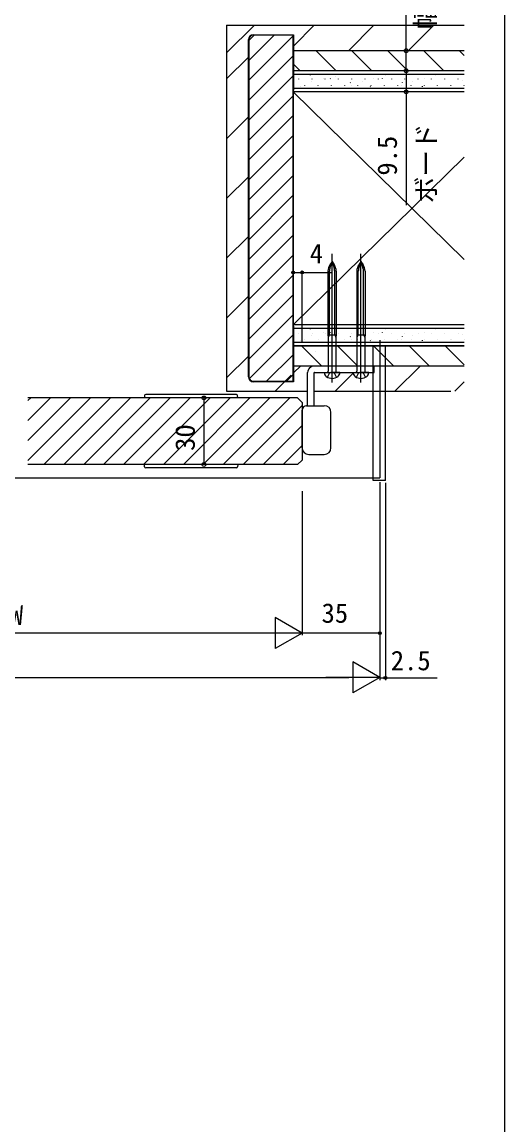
# Model space of a CAD drawing. Units: millimetres, scale not verified. Extents: x -525 to 525, y -783 to 780.
# Drawn here: x 307.5 to 525, y -17.4 to 479.8 of the extents above; entities that cross this region are included whole.
import ezdxf
from ezdxf.enums import TextEntityAlignment as Align

# ---------------------------------------------------------------- set-up
doc = ezdxf.new("R2010")
doc.units = ezdxf.units.MM
doc.header["$LTSCALE"] = 4
for name, color, linetype in [('0-3_YKK_12', 2, 'Continuous'), ('0-4_YKK_13', 4, 'Continuous'), ('0-5_YKK_D', 6, 'Continuous'), ('0-6_YKK_ZWAK', 7, 'Continuous'), ('0-7_YSS_K', 3, 'Continuous'), ('0-8_YSS_KE', 3, 'Continuous')]:
    doc.layers.add(name, color=color, linetype=linetype)
doc.styles.add('ＭＳ ゴシック', font='')
doc.styles.get('ＭＳ ゴシック').set_extended_font_data('MS Gothic')

msp = doc.modelspace()

# ---------------------------------------------------------------- linework, layer by layer
at = {"layer": '0-3_YKK_12'}
for p, q in [((468.623, 336.341), (468.623, 274.341)), ((431.623, 310.345), (310.123, 310.344)), ((310.123, 309.111), (311.356, 310.344)), ((310.123, 300.131), (320.336, 310.344)), ((310.123, 291.15), (329.317, 310.344)), ((310.123, 282.17), (338.297, 310.344)), ((317.277, 280.344), (347.277, 310.344)), ((326.257, 280.344), (356.258, 310.344)), ((335.238, 280.344), (365.238, 310.344)), ((344.218, 280.344), (374.218, 310.344)), ((353.198, 280.344), (383.199, 310.344)), ((362.179, 280.344), (392.179, 310.345)), ((371.159, 280.344), (401.159, 310.345)), ((380.139, 280.344), (410.14, 310.345)), ((389.12, 280.345), (419.12, 310.345)), ((398.1, 280.345), (428.1, 310.345)), ((431.623, 310.345), (433.623, 308.345)), ((433.623, 308.345), (433.623, 282.345)), ((407.08, 280.345), (433.623, 306.887)), ((416.061, 280.345), (433.623, 297.907)), ((425.041, 280.345), (433.623, 288.927)), ((431.623, 280.345), (310.123, 280.344)), ((431.623, 280.345), (433.623, 282.345)), ((-77.377, 274.339), (468.623, 274.341))]:
    msp.add_line(p, q, dxfattribs=at)
at = {"layer": '0-4_YKK_13'}
for p, q in [((447.123, 317.228), (447.123, 375.364)), ((460.123, 317.228), (460.123, 375.364)), ((447.123, 371.831), (446.166, 370.348)), ((447.123, 371.831), (446.193, 368.922)), ((447.123, 371.831), (448.079, 370.348)), ((447.123, 371.831), (448.053, 368.922)), ((460.123, 371.831), (459.166, 370.348)), ((460.123, 371.831), (459.193, 368.922)), ((460.123, 371.831), (461.079, 370.348)), ((460.123, 371.831), (461.053, 368.922)), ((445.223, 367.518), (445.223, 338.831)), ((445.918, 338.831), (445.918, 367.44)), ((448.328, 338.831), (448.328, 367.44)), ((449.023, 367.518), (449.023, 338.831)), ((458.223, 367.518), (458.223, 338.831)), ((458.918, 338.831), (458.918, 367.44)), ((461.328, 338.831), (461.328, 367.44)), ((462.023, 367.518), (462.023, 338.831)), ((445.223, 338.831), (449.023, 338.831)), ((445.223, 338.831), (445.353, 337.532)), ((445.918, 338.831), (445.353, 337.532)), ((448.328, 338.831), (448.892, 337.532)), ((449.023, 338.831), (448.892, 337.532)), ((458.223, 338.831), (462.023, 338.831)), ((458.223, 338.831), (458.353, 337.532)), ((458.918, 338.831), (458.353, 337.532)), ((461.328, 338.831), (461.892, 337.532)), ((462.023, 338.831), (461.892, 337.532)), ((445.353, 337.532), (445.353, 322.331)), ((448.892, 337.532), (448.892, 322.32)), ((458.353, 337.532), (458.353, 322.331)), ((461.892, 337.532), (461.892, 322.32)), ((465.623, 273.141), (465.623, 333.841)), ((471.123, 273.141), (471.123, 333.841)), ((439.223, 324.841), (466.123, 324.841)), ((447.123, 318.881), (447.123, 327.801)), ((460.123, 318.881), (460.123, 327.801)), ((466.123, 321.841), (466.123, 324.841)), ((436.123, 306.841), (436.123, 321.741)), ((439.123, 306.841), (439.123, 321.741)), ((439.152, 321.812), (439.223, 321.841)), ((439.223, 321.841), (466.123, 321.841)), ((443.623, 321.841), (447.123, 321.841)), ((443.623, 321.811), (443.623, 321.831)), ((445.073, 319.638), (445.978, 321.469)), ((447.123, 322.078), (445.978, 321.469)), ((447.123, 322.078), (448.268, 321.469)), ((450.623, 321.83), (447.123, 321.83)), ((449.173, 319.638), (448.268, 321.469)), ((450.623, 321.811), (450.623, 321.831)), ((456.623, 321.841), (460.123, 321.841)), ((456.623, 321.811), (456.623, 321.831)), ((458.073, 319.638), (458.978, 321.469)), ((460.123, 322.078), (458.978, 321.469)), ((460.123, 322.078), (461.268, 321.469)), ((463.623, 321.83), (460.123, 321.83)), ((462.173, 319.638), (461.268, 321.469)), ((463.623, 321.811), (463.623, 321.831)), ((362.686, 311.375), (362.623, 310.345)), ((404.061, 311.845), (363.185, 311.845)), ((404.623, 310.345), (404.56, 311.375)), ((433.623, 287.841), (433.623, 304.841)), ((435.623, 306.841), (443.623, 306.841)), ((446.623, 287.841), (446.623, 303.841)), ((436.623, 284.841), (443.623, 284.841)), ((362.686, 279.314), (362.623, 280.345)), ((404.061, 278.845), (363.185, 278.845)), ((404.623, 280.345), (404.56, 279.314)), ((471.123, 273.141), (465.623, 273.141))]:
    msp.add_line(p, q, dxfattribs=at)
msp.add_lwpolyline([(437.031, 323.933), (437.5, 324.319), (438.036, 324.605), (438.618, 324.781), (439.223, 324.841)], dxfattribs=at)
for centre, radius, start, end in [((451.208, 367.095), 6, 147.17367, 175.96121), ((451.908, 367.095), 6, 162.27003, 175.96121), ((442.338, 367.095), 6, 4.03879, 17.72997), ((443.038, 367.095), 6, 4.03879, 32.82633), ((464.208, 367.095), 6, 147.17367, 175.96121), ((464.908, 367.095), 6, 162.27003, 175.96121), ((455.338, 367.095), 6, 4.03879, 17.72997), ((456.038, 367.095), 6, 4.03879, 32.82633), ((439.223, 321.741), 3.1, 135, 180), ((439.223, 321.741), 0.1, 135, 180), ((445.923, 321.811), 2.3, 179.25264, 236.59671), ((447.123, 323.531), 4.4, 233.96093, 308.06785), ((444.853, 322.341), 0.5, 270, 0), ((449.392, 322.33), 0.5, 180, 270), ((448.323, 321.811), 2.3, 303.40329, 0.46192), ((458.923, 321.811), 2.3, 179.25264, 236.59671), ((460.123, 323.531), 4.4, 233.96093, 308.06785), ((457.853, 322.341), 0.5, 270, 0), ((462.392, 322.33), 0.5, 180, 270), ((461.323, 321.811), 2.3, 303.40329, 0.46192), ((363.185, 311.345), 0.5, 90, 176.5), ((404.061, 311.345), 0.5, 3.5, 90), ((435.623, 304.841), 2, 90, 180), ((443.623, 303.841), 3, 0, 90), ((436.623, 287.841), 3, 180, 270), ((443.623, 287.841), 3, 270, 0), ((363.185, 279.345), 0.5, 183.5, 270), ((404.061, 279.345), 0.5, 270, 356.5)]:
    msp.add_arc(centre, radius, start, end, dxfattribs=at)
at = {"layer": '0-5_YKK_D'}
for p, q in [((429.623, 335.839), (429.623, 367.839)), ((433.623, 335.839), (433.623, 367.839)), ((402.987, 310.345), (388.423, 310.345)), ((389.423, 310.345), (389.423, 280.345)), ((403.141, 280.345), (388.423, 280.345)), ((468.623, 272.341), (468.623, 183.139)), ((471.123, 272.141), (471.123, 183.139)), ((433.623, 268.341), (433.622, 203.338)), ((433.623, 268.341), (433.623, 203.34)), ((468.623, 268.341), (468.623, 203.34)), ((468.623, 268.341), (468.623, 183.339)), ((433.622, 204.338), (421.498, 211.338)), ((421.498, 211.338), (421.498, 197.338)), ((419.622, 204.338), (197.622, 204.34)), ((433.622, 204.338), (409.373, 204.338)), ((433.622, 204.338), (421.498, 197.338)), ((468.623, 204.34), (433.623, 204.34)), ((468.623, 184.339), (456.498, 191.339)), ((456.498, 191.339), (456.498, 177.339)), ((-63.377, 184.339), (454.623, 184.339)), ((468.623, 184.339), (444.374, 184.339)), ((468.623, 184.339), (456.498, 177.339))]:
    msp.add_line(p, q, dxfattribs=at)
for points in [[(480.485, 457.841), (480.485, 466.841), (480.485, 511.903)], [(480.485, 457.841), (480.485, 448.341), (480.485, 397.214)], [(429.623, 366.839), (433.623, 366.839), (446.741, 366.839)], [(468.623, 184.139), (471.123, 184.139), (494.5, 184.139)]]:
    msp.add_lwpolyline(points, dxfattribs=at)
for centre, radius in [((480.485, 466.841), 0.85), ((480.485, 457.841), 0.85), ((480.485, 457.841), 0.85), ((480.485, 448.341), 0.85), ((429.623, 366.839), 0.637), ((433.623, 366.839), 0.637), ((389.423, 310.345), 0.85), ((389.423, 280.345), 0.85), ((468.623, 204.34), 0.637), ((471.123, 184.139), 0.637)]:
    msp.add_circle(centre, radius, dxfattribs=at)
at = {"layer": '0-6_YKK_ZWAK'}
msp.add_lwpolyline([(-525, -783.4), (525, -783.4), (525, 746.6)], dxfattribs=at)
at = {"layer": '0-7_YSS_K'}
for p, q in [((399.623, 478.341), (506.691, 478.341)), ((399.623, 478.341), (399.623, 313.341)), ((399.623, 465.841), (412.123, 478.341)), ((429.837, 469.114), (439.063, 478.341)), ((454.504, 466.841), (466.004, 478.341)), ((481.445, 466.841), (492.945, 478.341)), ((409.623, 471.472), (411.99, 473.839)), ((409.623, 462.492), (420.97, 473.839)), ((409.623, 453.512), (429.623, 473.512)), ((399.623, 454.115), (409.423, 463.915)), ((409.623, 444.532), (429.623, 464.532)), ((506.691, 466.841), (429.823, 466.841)), ((448.928, 457.841), (439.928, 466.841)), ((465.093, 457.841), (456.093, 466.841)), ((481.257, 457.841), (472.257, 466.841)), ((497.422, 457.841), (488.422, 466.841)), ((506.691, 464.736), (504.586, 466.841)), ((506.691, 457.841), (429.623, 457.841)), ((506.691, 457.841), (429.657, 457.841)), ((432.764, 457.841), (429.823, 460.782)), ((506.691, 457.841), (439.657, 457.841)), ((409.623, 435.551), (429.623, 455.551)), ((429.623, 456.341), (506.691, 456.341)), ((429.623, 335.341), (429.623, 456.341)), ((432.127, 454.001), (432.127, 454.101)), ((437.445, 455.872), (437.334, 456.039)), ((438.006, 452.859), (437.999, 452.877)), ((438.107, 454.001), (438.107, 454.101)), ((443.23, 454.151), (443.224, 454.169)), ((444.087, 454.001), (444.087, 454.101)), ((446.451, 454.103), (446.341, 454.27)), ((448.488, 455.348), (448.481, 455.367)), ((450.067, 454.001), (450.067, 454.101)), ((455.458, 452.334), (455.347, 452.501)), ((456.047, 454.001), (456.047, 454.101)), ((460.679, 453.012), (460.673, 453.031)), ((460.904, 455.944), (460.794, 456.111)), ((462.027, 454.001), (462.027, 454.101)), ((465.904, 454.304), (465.897, 454.323)), ((468.007, 454.001), (468.007, 454.101)), ((469.91, 454.175), (469.8, 454.342)), ((471.161, 455.502), (471.155, 455.52)), ((473.987, 454.001), (473.987, 454.101)), ((478.917, 452.406), (478.806, 452.573)), ((479.967, 454.001), (479.967, 454.101)), ((483.353, 453.165), (483.346, 453.184)), ((485.947, 454.001), (485.947, 454.101)), ((488.577, 454.457), (488.57, 454.476)), ((491.927, 454.001), (491.927, 454.101)), ((493.835, 455.655), (493.828, 455.674)), ((497.907, 454.001), (497.907, 454.101)), ((503.887, 454.001), (503.887, 454.101)), ((506.026, 453.318), (506.019, 453.337)), ((506.691, 448.341), (429.623, 448.341)), ((429.623, 448.341), (506.691, 372.773)), ((506.691, 449.841), (429.823, 449.841)), ((433.015, 450.907), (433.009, 450.925)), ((434.877, 451.151), (434.877, 451.251)), ((440.857, 451.151), (440.857, 451.251)), ((446.837, 451.151), (446.837, 451.251)), ((450.431, 449.862), (450.424, 449.881)), ((452.817, 451.151), (452.817, 451.251)), ((455.689, 451.06), (455.682, 451.079)), ((458.797, 451.151), (458.797, 451.251)), ((464.464, 450.565), (464.354, 450.732)), ((464.777, 451.151), (464.777, 451.251)), ((470.757, 451.151), (470.757, 451.251)), ((473.104, 450.015), (473.097, 450.034)), ((476.737, 451.151), (476.737, 451.251)), ((478.362, 451.213), (478.355, 451.232)), ((482.717, 451.151), (482.717, 451.251)), ((487.923, 450.637), (487.813, 450.804)), ((488.697, 451.151), (488.697, 451.251)), ((494.677, 451.151), (494.677, 451.251)), ((495.777, 450.169), (495.771, 450.188)), ((500.657, 451.151), (500.657, 451.251)), ((501.035, 451.367), (501.029, 451.385)), ((506.637, 451.151), (506.637, 451.251)), ((409.623, 426.571), (429.623, 446.571)), ((409.623, 417.591), (429.623, 437.591)), ((399.623, 427.174), (409.423, 436.974)), ((409.623, 408.611), (429.623, 428.611)), ((409.623, 399.63), (429.623, 419.63)), ((506.691, 418.909), (429.623, 343.341)), ((399.623, 400.234), (409.423, 410.034)), ((409.623, 390.65), (429.623, 410.65)), ((409.623, 381.67), (429.623, 401.67)), ((409.623, 372.69), (429.623, 392.69)), ((399.623, 373.293), (409.423, 383.093)), ((409.623, 363.709), (429.623, 383.709)), ((409.623, 354.729), (429.623, 374.729)), ((409.623, 345.749), (429.623, 365.749)), ((399.623, 346.352), (409.423, 356.152)), ((409.623, 336.769), (429.623, 356.769)), ((409.623, 327.788), (429.623, 347.788)), ((506.691, 343.341), (429.623, 343.341)), ((409.81, 318.995), (429.623, 338.808)), ((429.623, 341.841), (506.691, 341.841)), ((432.127, 339.5), (432.127, 339.6)), ((437.445, 341.372), (437.334, 341.538)), ((438.006, 338.358), (437.999, 338.377)), ((438.107, 339.5), (438.107, 339.6)), ((443.23, 339.65), (443.224, 339.669)), ((444.087, 339.5), (444.087, 339.6)), ((446.451, 339.603), (446.341, 339.77)), ((448.488, 340.848), (448.481, 340.867)), ((450.067, 339.5), (450.067, 339.6)), ((456.047, 339.5), (456.047, 339.6)), ((460.679, 338.512), (460.673, 338.53)), ((460.904, 341.444), (460.794, 341.61)), ((462.027, 339.5), (462.027, 339.6)), ((465.904, 339.804), (465.897, 339.823)), ((468.007, 339.5), (468.007, 339.6)), ((469.91, 339.675), (469.8, 339.842)), ((471.161, 341.001), (471.155, 341.02)), ((473.987, 339.5), (473.987, 339.6)), ((478.917, 337.906), (478.806, 338.073)), ((479.967, 339.5), (479.967, 339.6)), ((483.353, 338.665), (483.346, 338.684)), ((485.947, 339.5), (485.947, 339.6)), ((488.577, 339.957), (488.57, 339.976)), ((491.927, 339.5), (491.927, 339.6)), ((493.835, 341.155), (493.828, 341.174)), ((497.907, 339.5), (497.907, 339.6)), ((503.887, 339.5), (503.887, 339.6)), ((506.026, 338.818), (506.019, 338.837)), ((429.623, 333.841), (506.691, 333.841)), ((506.691, 333.841), (429.623, 333.841)), ((506.691, 335.341), (429.823, 335.341)), ((433.015, 336.406), (433.009, 336.425)), ((442.414, 324.841), (433.414, 333.841)), ((434.877, 336.65), (434.877, 336.75)), ((439.623, 333.841), (506.691, 333.841)), ((440.857, 336.65), (440.857, 336.75)), ((441.985, 333.762), (442.063, 333.841)), ((446.837, 336.65), (446.837, 336.75)), ((458.579, 324.841), (449.579, 333.841)), ((450.431, 335.362), (450.424, 335.381)), ((452.817, 336.65), (452.817, 336.75)), ((455.458, 337.834), (455.347, 338.001)), ((455.689, 336.56), (455.682, 336.579)), ((458.797, 336.65), (458.797, 336.75)), ((464.464, 336.065), (464.354, 336.232)), ((464.777, 336.65), (464.777, 336.75)), ((474.743, 324.841), (465.743, 333.841)), ((468.958, 333.795), (469.004, 333.841)), ((470.757, 336.65), (470.757, 336.75)), ((473.104, 335.515), (473.097, 335.534)), ((476.737, 336.65), (476.737, 336.75)), ((478.362, 336.713), (478.355, 336.732)), ((490.907, 324.841), (481.907, 333.841)), ((482.717, 336.65), (482.717, 336.75)), ((487.923, 336.137), (487.813, 336.304)), ((488.697, 336.65), (488.697, 336.75)), ((494.677, 336.65), (494.677, 336.75)), ((495.777, 335.669), (495.771, 335.687)), ((495.932, 333.828), (495.945, 333.841)), ((506.691, 325.222), (498.072, 333.841)), ((500.657, 336.65), (500.657, 336.75)), ((501.035, 336.866), (501.029, 336.885)), ((506.637, 336.65), (506.637, 336.75)), ((399.623, 319.411), (409.423, 329.211)), ((417.634, 317.839), (429.623, 329.828)), ((439.623, 331.4), (439.623, 331.4)), ((429.823, 321.6), (433.085, 324.863)), ((429.823, 324.841), (506.691, 324.841)), ((475.445, 313.341), (486.945, 324.841)), ((421.563, 313.341), (428.76, 320.538)), ((426.615, 317.839), (429.623, 320.848)), ((448.504, 313.341), (457.004, 321.841)), ((399.623, 313.341), (436.123, 313.341)), ((439.123, 313.341), (500.691, 313.341)), ((502.386, 313.341), (506.691, 317.646))]:
    msp.add_line(p, q, dxfattribs=at)
msp.add_lwpolyline([(429.623, 457.841), (429.623, 333.841), (506.691, 333.841)], dxfattribs=at)
at = {"layer": '0-8_YSS_KE'}
for p, q in [((409.423, 319.839), (409.423, 471.839)), ((409.623, 471.839), (409.623, 319.839)), ((429.823, 449.039), (429.623, 449.039)), ((429.823, 342.639), (429.623, 342.639))]:
    msp.add_line(p, q, dxfattribs=at)
for points in [[(411.623, 474.039), (429.823, 474.039), (429.823, 449.039)], [(411.623, 317.839), (429.623, 317.839), (429.623, 473.839), (411.623, 473.839)], [(429.823, 342.639), (429.823, 317.639), (411.623, 317.639)]]:
    msp.add_lwpolyline(points, dxfattribs=at)
for centre, radius, start, end in [((411.623, 471.839), 2.2, 90, 180), ((411.623, 471.839), 2, 90, 180), ((411.623, 319.839), 2.2, 180, 270), ((411.623, 319.839), 2, 180, 270)]:
    msp.add_arc(centre, radius, start, end, dxfattribs=at)

# ---------------------------------------------------------------- texts
at = {"layer": '0-5_YKK_D', "style": 'ＭＳ ゴシック'}
for s, rotation, p in [('幅木', 90, (496.099, 476.449)), ('ボード', 90, (496.576, 398.1)), ('9.5', 90, (478.985, 410.543)), ('30', 90, (387.923, 286.481)), ('DW', 359.999, (295.974, 205.339))]:
    msp.add_text(s, height=8.798, rotation=rotation, dxfattribs=at).set_placement(p, align=Align.BOTTOM_LEFT)
for s, p in [('4', (437.059, 368.339)), ('35', (442.395, 206.34)), ('2.5', (473.586, 184.939))]:
    msp.add_text(s, height=8.798, dxfattribs=at).set_placement(p, align=Align.BOTTOM_LEFT)

doc.saveas('drawing.dxf')
